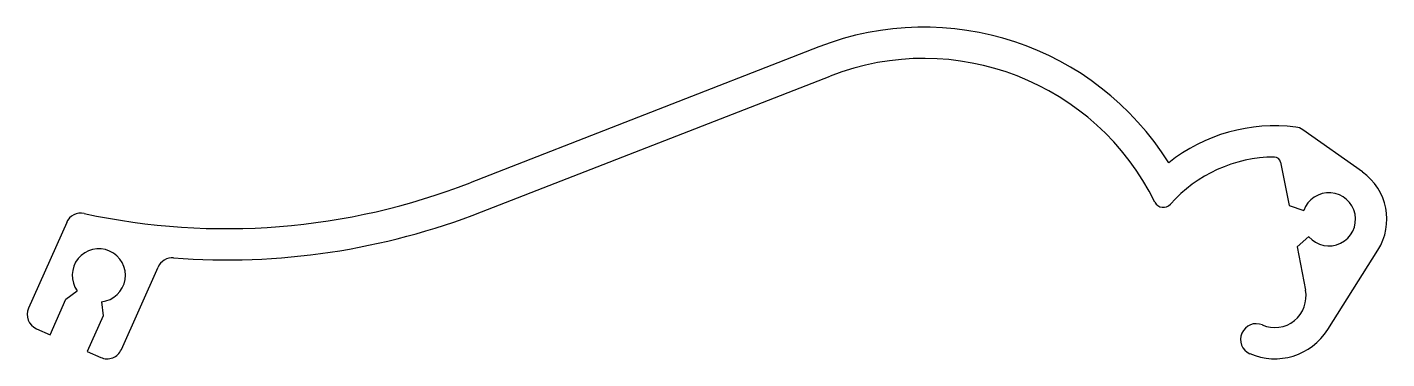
# Model space of a CAD drawing. Extents: x -56 to 55, y 3 to 30.
import ezdxf

# ---------------------------------------------------------------- set-up
doc = ezdxf.new("R2010")
doc.units = 0
doc.layers.get('0').update_dxf_attribs({"linetype": 'CONTINUOUS'})

msp = doc.modelspace()

# ---------------------------------------------------------------- linework, layer by layer
for p, q in [((8.52, 28.28), (-19.79, 17.25)), ((-18.87, 14.88), (9.44, 25.91)), ((52.66, 18.12), (47.83, 21.54)), ((46.01, 18.92), (46.7, 15.4)), ((46.7, 15.4), (47.9, 14.99)), ((-52.56, 14.03), (-55.66, 7.05)), ((48.31, 12.87), (47.35, 12.03)), ((47.35, 12.03), (48.04, 8.51)), ((49.84, 5.32), (53.91, 11.78)), ((-48.12, 3.7), (-45.14, 10.39)), ((-53.91, 4.89), (-52.62, 7.79)), ((-52.62, 7.79), (-51.7, 8.46)), ((-49.72, 7.58), (-49.6, 6.45)), ((-49.6, 6.45), (-50.89, 3.55)), ((-55.01, 5.38), (-53.91, 4.89)), ((-50.89, 3.55), (-49.79, 3.06))]:
    msp.add_line(p, q)
for centre, radius, start, end in [((17.04, 6.41), 23.47, 32.0516, 111.286), ((17.04, 6.41), 20.93, 26.2544, 111.2868), ((45.54, 8.03), 13.84, 82.9235, 128.4689), ((47.09, 20.51), 1.27, 54.6681, 82.9235), ((45.54, 8.03), 11.3, 90.1773, 138.5987), ((45.51, 18.82), 0.508, 11.0324, 90.1773), ((49.94, 14.28), 4.7, 327.7781, 54.6655), ((-39.62, 68.13), 54.61, 257.8299, 291.286), ((36.49, 16.01), 0.762, 206.2587, 318.5987), ((49.94, 14.28), 2.16, 221.0271, 161.0271), ((-51.4, 13.51), 1.27, 77.8321, 156.0271), ((-39.62, 68.13), 57.15, 265.7154, 291.286), ((-49.95, 9.73), 2.16, 276.0271, 216.0271), ((-43.98, 9.88), 1.27, 85.7154, 156.0271), ((45.54, 8.03), 2.54, 246.5349, 11.0288), ((-54.5, 6.54), 1.27, 156.0271, 246.0271), ((44.03, 4.53), 1.27, 66.5363, 246.5363), ((45.54, 8.03), 5.08, 246.5356, 327.7787), ((-49.28, 4.22), 1.27, 246.0271, 336.0271)]:
    msp.add_arc(centre, radius, start, end)

doc.saveas('drawing.dxf')
